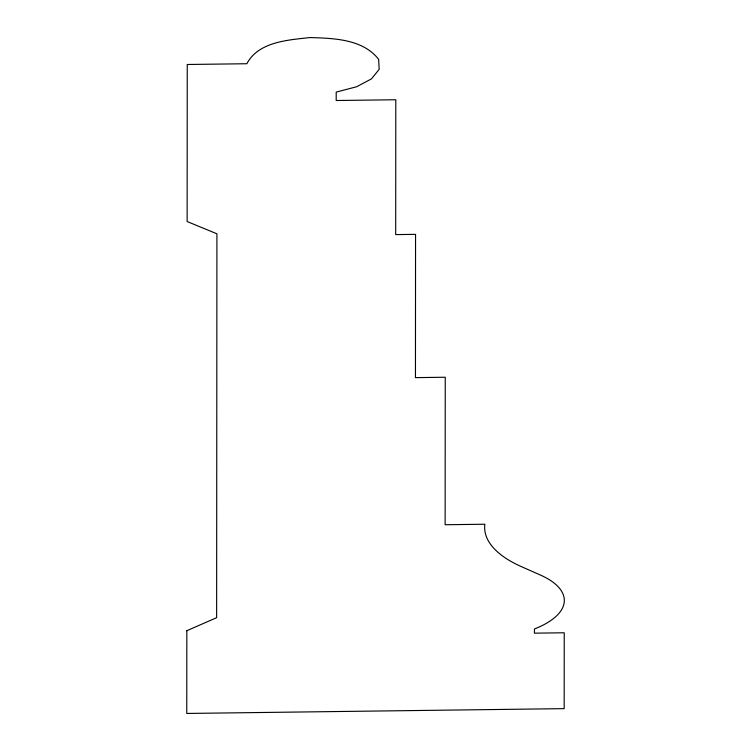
<?xml version="1.0" encoding="UTF-8"?>
<svg xmlns="http://www.w3.org/2000/svg" width="751" height="751" viewBox="0 0 751 751"><rect width="100%" height="100%" fill="white"/><g stroke="black" fill="none" stroke-linecap="round" stroke-linejoin="round"><path stroke-width="1.13" d="M186.83 630.709L186.764 713.45L564.179 708.644L564.236 632.783L534.44 633.168L534.44 628.953A88.58 37.578 -0.9 0 0 540.598 575.135L521.325 566.592A136.982 58.109 -0.9 0 1 484.864 524.236L445.136 524.742L445.249 377.246L415.453 377.631L415.556 234.35L395.693 234.603L395.796 99.752L336.204 100.512L336.204 92.091L356.547 86.778L371.492 78.864L379.18 69.317L378.645 59.329C362.695 38.958 333.744 38.31 310.013 37.55C287.98 40.056 258.579 41.634 246.844 63.732L187.252 64.492L187.13 221.536L216.917 233.796L216.635 617.688L186.83 630.709"/></g></svg>
